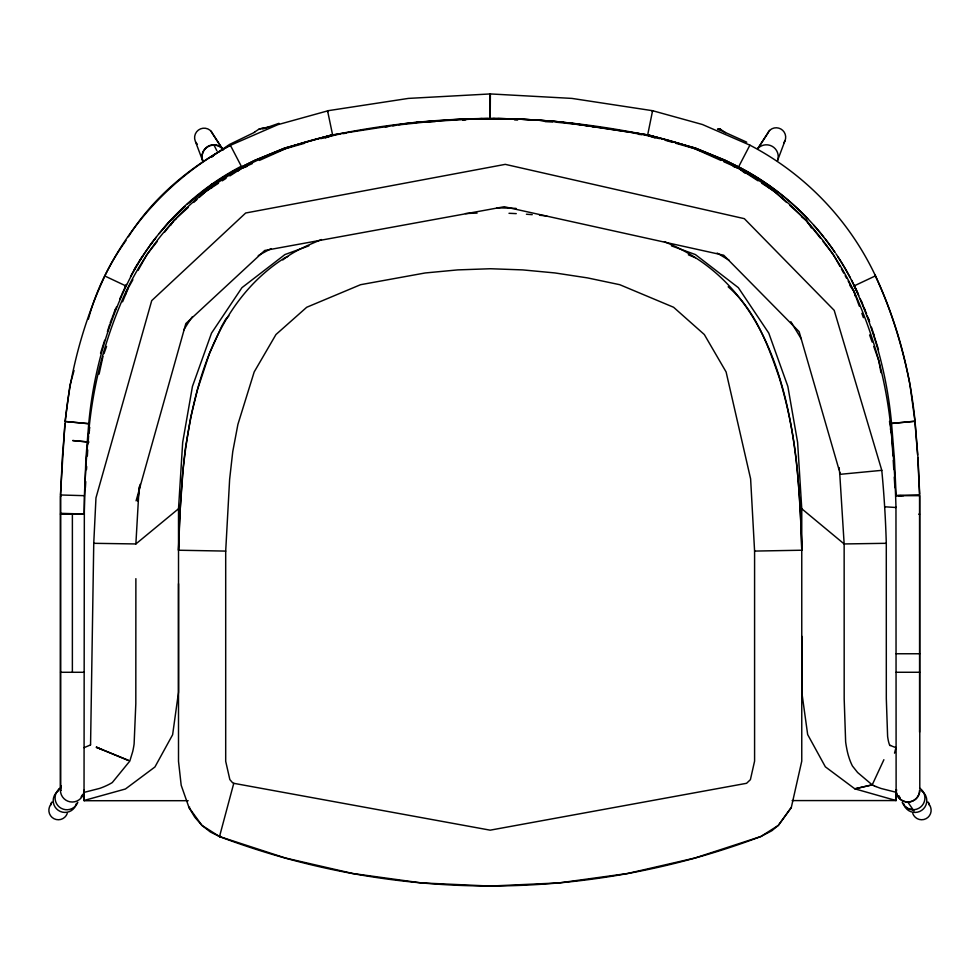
<?xml version="1.0" encoding="UTF-8"?>
<svg xmlns="http://www.w3.org/2000/svg" width="980" height="980" viewBox="0 0 980 980"><rect width="100%" height="100%" fill="white"/><g stroke="black" fill="none" stroke-linecap="round" stroke-linejoin="round"><path stroke-width="1.47" d="M60.429 514.182L84.17 514.182L85.824 459.657L88.727 423.74L65.256 421.437L62.291 458.175L60.589 494.986L60.576 788.251M135.877 578.666L135.816 703.726L134.113 743.955A89.56 89.29 55.8 0 1 132.692 751.636L129.801 761.08L112.284 782.555A56.791 56.595 -10.8 0 1 106.404 785.666L104.248 786.634A78.412 78.229 -7.8 0 1 99.58 788.422L84.035 792.391L84.17 800.721L188.148 800.697M308.872 245.845L284.911 254.567L241.95 287.667L211.508 333.139L192.448 386.402L182.672 442.433L178.519 508.767L178.507 761.301L181.19 785.262L189.018 807.581L194.75 817.136L201.978 825.43L210.394 831.995L219.52 836.54L285.45 858.027L352.861 873.523L421.265 882.907L490.172 886.067L559.078 882.907L627.482 873.523L694.894 858.014L760.823 836.528L771.762 830.783L778.341 825.393L791.301 807.495L801.763 761.117L801.763 636.265M225.694 551.091L225.694 761.301L229.847 779.59L232.579 782.726A6.039 6.039 0 0 0 233.767 783.314L490.172 830.17L746.576 783.302L750.398 779.664L754.588 761.117L754.588 551.079L750.619 478.877L726.107 371.959L704.314 334.523L673.579 307.255L619.74 284.69L587.461 277.891L554.95 272.942L522.744 269.904L490.441 268.74L457.758 269.892L425.173 272.967L360.554 284.702L306.716 307.267L275.968 334.523L254.175 371.971L237.907 424.389L232.75 451.658L229.626 479.367L225.694 551.091L178.519 550.233L180.124 510.58L183.174 467.889L185.306 448.816L190.757 417.1L197.556 389.403L209.377 353.621L221.725 326.242L225.719 319.186L228.879 315.903M895.965 506.917L896.124 800.562L792.146 800.587M490.221 117.526L490.368 93.933L408.403 98.404L327.712 110.752L327.871 111.671M889.644 745.082A16.525 16.525 0 0 1 889.105 743.624L888.676 742.13A37.093 37.093 0 0 1 888.272 740.39L887.917 738.455A58.249 58.249 0 0 1 887.611 736.335L886.312 698.593L886.288 543.3A1094.342 1094.342 0 0 0 884.646 506.783A1100.087 1100.087 0 0 0 882.613 479.441L881.792 470.339L834.201 310.354L744.335 218.663L505.276 164.358L245.686 213.003L151.728 300.615L95.967 497.877L93.749 543.312L90.564 744.8M72.385 513.679L72.373 672.28M60.454 494.716L64.864 423.911M93.749 543.312L135.877 543.949L139.136 486.913M85.383 487.697L85.75 481.646M86.497 469.567L86.681 466.541M87.343 455.97L87.71 449.93M88.078 443.879L88.555 436.333M65.121 421.216L69.948 385.226L74.039 370.55M90.528 744.935L84.023 747.679M137.678 500.964L140.091 484.365M89.768 427.39L88.739 433.307L89.511 430.355M99.078 374.152L102.961 356.524M652.276 111.561L652.435 110.703M647.89 133.868L652.582 110.703L571.879 98.404L490.368 93.933M894.52 753.167L895.977 747.52A34.423 34.423 0 0 1 891.163 745.78L890.514 745.474M125.379 294.698L126.163 291.758L132.876 279.729M189.716 807.177L189.018 807.581L201.978 825.43L219.52 836.54L233.767 783.314M88.372 319.186C95.856 290.938 108.964 264.22 125.991 240.504M136.097 500.841L185.857 323.547L264.723 250.476L504.259 206.731L723.706 255.217L799.129 331.681L840.35 474.296M100.536 353.29L104.664 340.281M107.408 331.608L109.699 324.368M219.52 836.54L219.777 835.732M103.99 353.645L106.563 346.442M122.549 301.828L127.841 289.247M50.507 805.364L51.475 802.669M110.152 322.922L111.671 318.855M785.029 140.679L777.422 160.867A11.797 11.736 26.9 0 0 758.14 148.176M112.173 317.508L113.815 313.514M114.905 310.844L116.534 306.85M113.937 312.816L115.579 308.835M230.398 145.322C176.069 174.477 131.786 220.561 104.823 276.005C83.582 321.893 70.156 371.2 65.243 421.523L88.739 423.654A409.334 409.334 0 0 1 126.163 286.074A260.3 260.3 0 0 1 241.3 166.245L230.398 145.322L277.842 124.681L327.712 110.863M119.805 298.863L121.324 295.446M121.826 294.306L123.382 290.913M671.423 245.845L695.384 254.567L738.344 287.667L768.786 333.139L787.834 386.365L797.61 442.36L801.763 508.767L801.775 692.052L807.667 734.571L825.356 766.826L854.842 788.827L872.225 784.845L883.887 759.721M123.897 289.786L126.469 284.408M124.815 287.569L126.028 285.058M52.001 801.971L50.544 804.899A9.482 9.482 0 0 0 53.998 818.717A9.482 9.482 0 0 0 67.252 813.473M738.994 166.086L749.896 145.163L702.452 124.521L652.582 110.703M138.094 270.37L147.049 254.335L157.241 241.472M178.519 583.7L178.519 692.211L172.627 734.731L154.926 766.985L125.44 788.986L84.341 800.403M757.92 148.372L767.487 133.611A9.457 9.347 26.8 0 1 780.901 129.029A9.457 9.347 26.8 0 1 783.767 142.884M758.165 148.103L769.582 130.45M128.429 236.744C152.954 197.507 189.936 167.017 230.423 145.236M170.557 225.437L173.913 220.427L188.197 207.454M791.301 807.495L778.341 825.393L760.823 836.528A765.809 765.809 0 0 1 219.496 836.589M164.652 232.113L173.913 220.427L176.314 218.577M171.623 219.385L170.202 220.88A264.159 264.159 0 0 0 163.268 228.61M282.791 259.945C294.086 250.868 308.112 245.196 321.428 239.549M254.408 132.202L259.21 128.993L270.468 126.714M184.767 206.719L169.957 221.309A264.22 264.22 0 0 0 159.201 233.62M172.333 218.626L185.036 206.351M193.685 202.456L196.98 199.467M199.185 197.47L205.775 191.48L218.467 183.272M135.889 543.937L178.519 508.767M189.189 202.774L205.102 189.74A261.133 261.133 0 0 1 239.598 167.935L254.629 160.475L284.519 148.188L331.669 134.983M187.156 204.306L205.371 189.422A261.795 261.795 0 0 1 224.849 176.253M211.668 156.653L229.553 144.44L254.641 132.3M237.687 171.292L241.3 168.511L252.399 163.538M211.386 157.253L213.371 155.918M222.264 180.81L226.074 178.348M229.884 175.898L241.3 168.511L246.997 166.441M875.471 275.858L854.131 285.915A409.322 409.322 0 0 1 891.543 423.409L915.038 421.277L918.003 457.966L919.706 494.839L896.124 495.513L894.458 459.461L891.555 423.495L915.026 421.192C910.102 370.93 896.688 321.673 875.471 275.858A283.894 283.894 0 0 0 749.896 145.163M259.345 160.438L285.719 148.629L304.682 143.227M287.728 256.576L284.911 257.752C212.599 303.616 190.598 394.034 182.672 473.904A1335.605 1335.605 0 0 0 178.519 550.233M325.287 137.923L332.404 135.326L339.95 134.138M262.763 128.98L278.982 123.321M890.477 745.449L889.877 745.572M320.73 138.658L335.43 135.007M331.326 135.056L284.764 148.054L254.898 160.279L239.88 167.715A261.795 261.795 0 0 0 226.074 175.506M874.136 785.764L872.237 784.845L854.842 788.827L896.124 800.562L896.124 791.387M266.217 127.608L259.21 128.993M342.963 133.66L345.977 133.194M385.226 127.02L388.239 126.543M392.772 125.832L395.785 125.354M398.799 124.877L423.066 122.292M331.473 135.056L410.461 122.855M485.59 118.997L499.298 119.033M410.363 122.88L460.306 119.193L487.783 118.482M872.2 784.87L857.635 772.534L852.416 765.98A55.738 55.64 -29.4 0 1 848.925 757.295L848.276 755.213A80.287 80.091 -50.7 0 1 846.916 749.492L846.206 745.682A102.104 101.749 -59.4 0 1 845.642 741.909L844.184 698.887L844.148 543.949L839.787 474.357L881.792 470.339M416.953 122.218L482.16 118.556M427.648 122.035L435.267 121.606M462.707 120.062L465.757 119.891M480.996 119.033L494.692 118.997M664.44 241.754C786.475 290.778 798.859 437.374 801.763 550.221L754.588 551.079M886.288 543.3L844.148 543.949L801.763 508.767M490.123 118.458L484.99 118.507A796.716 796.716 0 0 0 335.858 134.542L330.946 135.546A338.749 338.749 0 0 0 255.094 161.406C193.428 189.887 144.881 243.506 119.658 306.287A431.482 431.482 0 0 0 89.364 425.394L87.453 445.888A1102.329 1102.329 0 0 0 84.354 497.264L84.035 792.391M901.465 495.672L898.048 495.696L903.585 495.672M488.751 118.47L491.25 118.47M899.579 495.684L901 495.672M78.829 514.182L82.247 514.206L76.71 514.182M84.17 790.223L84.023 790.223A11.797 11.797 0 0 1 70.009 801.812A11.797 11.797 0 0 1 61.262 785.874M895.977 495.672L919.718 495.672L919.791 788.214M61.262 495.831L60.429 495.831L60.429 790.223L61.262 790.223M918.738 514.182L919.571 514.182M896.124 653.758L919.718 653.758M60.576 672.28L84.17 672.28M896.124 672.268L919.718 672.268M895.977 790.076L896.81 790.076M489.902 118.47L494.104 118.494M79.809 514.182L82.247 514.206M492.499 118.482L495.01 118.507A796.066 796.066 0 0 1 644.142 134.542L649.054 135.546A338.1 338.1 0 0 1 724.894 161.418C786.487 190.034 835.401 243.285 860.342 306.287A430.955 430.955 0 0 1 890.636 425.394L892.547 445.888A1103.284 1103.284 0 0 1 895.83 502.409L895.953 506.268M717.862 129.409L720.692 129.446L718.83 128.993M493.871 118.494L498.085 118.556A816.267 816.267 0 0 1 563.292 122.206M496.995 207.846L504.235 208.005A732.807 732.795 0 0 1 516.068 208.397M60.589 494.986L84.17 495.672M60.589 513.336L84.17 514.022M514.537 119.891L517.587 120.062M545.027 121.606L552.647 122.035M557.216 122.292L581.483 124.877M884.646 506.783L895.977 507.505M88.739 442.005L72.667 440.547L88.727 442.09M638.789 134.358L641.827 134.677M644.865 135.007L659.564 138.658M720.692 129.446L719.651 129.262M569.49 122.855L648.625 135.056L695.188 148.054L724.882 160.206L739.827 167.592A262.873 262.873 0 0 1 807.618 218.626M584.509 125.354L587.522 125.832M592.055 126.543L595.068 127.02M634.305 133.194L647.89 135.326L655.008 137.923M913.127 809.75L908.791 808.917L904.797 806.295M896.002 792.244L881.302 788.545A76.979 76.783 8.9 0 1 875.961 786.536M665.395 140.312L672.697 142.394M675.612 143.227L694.575 148.629L720.949 160.438M733.297 166.441L738.994 168.511L758.03 180.81M102.324 749.676L96.359 747.238L128.356 760.492M128.552 760.37L96.359 747.238L97.192 747.581M720.631 129.409L725.482 132.668M717.519 128.98L746.748 142.174M688.34 254.8L695.384 257.752M723.73 161.675L738.994 168.511L745.008 173.142M104.823 276.005L126.163 286.062M717.201 253.061L729.181 260.288M761.827 183.272L774.519 191.48L786.609 202.456M801.567 216.715L806.381 220.427L820.272 237.969M728.164 286.809C755.286 310.023 768.136 345.291 779.418 378.194C788.814 409.346 794.854 441.392 797.61 473.818A1335.52 1335.52 0 0 1 801.763 550.221M789.905 205.457L806.381 220.427L811.403 227.936M823.053 241.472L833.245 254.335L839.958 266.364M919.816 790.198A11.797 11.797 0 0 1 908.019 802.008A11.797 11.797 0 0 1 896.222 790.211L895.977 790.223A11.797 11.797 0 0 0 907.774 802.02L914.034 811.048M898.648 795.846L899.983 797.806L898.611 795.76M849.942 285.499L854.131 291.758L859.289 306.14M223.171 150.001L212.807 133.99A9.469 9.347 -26.8 0 0 200.557 128.858A9.469 9.347 -26.8 0 0 195.253 141.071L202.872 161.259A11.797 11.736 -26.8 0 1 222.129 148.495L210.712 130.842M790.872 321.71L801.383 339.105M841.452 269.035L843.682 273.04M845.177 275.711L846.671 278.394M848.166 281.064L854.131 291.758L855.307 296.18M213.824 144.758L216.862 150.773M927.999 801.983L929.457 804.899A9.482 9.482 0 0 1 926.002 818.717A9.482 9.482 0 0 1 912.748 813.473M851.571 280.108L856.067 289.186M874.858 274.878C891.236 309.374 902.262 346.173 909.783 383.548M856.189 289.455L858.162 293.743M858.75 295.384L850.469 278.21A262.873 262.873 0 0 0 838.047 257.091M860.354 299.084L862.106 303.31M863.27 306.128L865.009 310.366M861.371 301.154L863.111 305.393M864.274 308.222L866.59 313.87M867.337 316.001L868.745 319.725M868.219 317.937L869.615 321.661M928.526 802.669L929.493 805.364M861.861 313.331L863.405 317.643M869.591 334.903L872.176 342.094M873.719 346.418L878.876 360.799L880.947 372.621M873.401 333.727L878.509 349.566M871.465 327.234L873.78 334.45M890.379 428.799L891.543 433.221L892.952 455.908M327.565 110.752L332.404 133.978M889.485 421.4L891.543 433.221M910.028 385.03L914.757 419.783M839.125 467.632L839.358 469.873M839.578 472.115L839.787 474.357M915.051 422.907L917.598 454.745M917.795 457.636L919.534 493.932M893.233 460.441L893.785 469.518M894.25 477.076L894.912 487.673M489.927 93.933L490.074 117.526M919.571 495.672L919.571 732.158M768.418 184.706L768.418 187.548M211.668 183.664L211.668 187.94M84.17 791.546L84.17 800.721M134.297 269.476A264.159 264.159 0 0 1 142.823 255.657M150.369 244.804A264.159 264.159 0 0 1 154.803 238.949M497.84 118.556A815.568 815.568 0 0 1 562.9 122.194L649.103 135.13L695.714 148.188L725.445 160.389L740.39 167.813A262.628 262.628 0 0 1 823.629 236.866M813.608 225.118A262.873 262.873 0 0 1 834.654 251.995M130.536 276.507A264.22 264.22 0 0 1 137.874 263.681M139.429 261.158A264.22 264.22 0 0 1 152.782 241.766M154.571 239.426A264.22 264.22 0 0 1 156.408 237.087M825.454 239.181A262.628 262.628 0 0 1 835.144 252.534M835.952 253.746A262.628 262.628 0 0 1 850.175 277.561M197.36 144.219A9.469 9.347 -26.8 0 1 195.804 142.21M202.86 160.879A11.797 11.736 -26.8 0 1 222.154 148.176M183.701 330.113A214.963 214.926 -1.1 0 1 192.288 316.797M258.255 255.645A209.144 209.095 -1.7 0 1 260.79 254.175L268.532 249.998A288.194 288.169 -0.2 0 1 271.24 248.614M875.948 786.573A66.383 66.199 9.3 0 1 874.123 785.776M465.476 213.554A608.69 608.69 0 0 1 477.089 213.101M509 213.297A608.69 608.69 0 0 1 516.264 213.628M526.432 214.228A608.69 608.69 0 0 1 532.25 214.657M539.515 215.257A608.69 608.69 0 0 1 546.779 215.955M76.477 803.343A11.797 11.772 34.7 0 1 58.249 810.313A11.797 11.772 34.7 0 1 58.518 790.799M921.482 790.811A11.797 11.772 -34.7 0 1 921.751 810.313A11.797 11.772 -34.7 0 1 903.523 803.343M82.308 794.878A9.433 9.433 0 0 1 81.095 796.912M77.824 802.314A11.797 11.772 34.7 0 1 59.413 807.091A11.797 11.772 34.7 0 1 60.392 788.104M919.571 790.223A11.797 11.797 0 0 1 907.774 802.02M919.608 788.104A11.797 11.772 -34.7 0 1 920.575 807.091A11.797 11.772 -34.7 0 1 902.176 802.302M60.527 788.312L58.531 789.623L60.527 788.312"/></g></svg>
